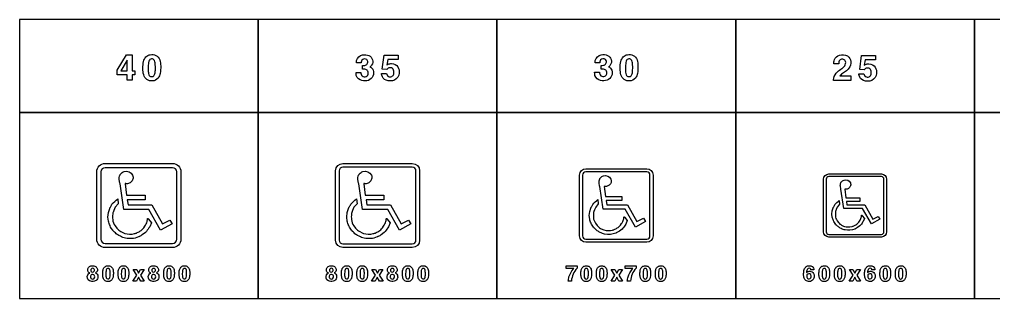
# Model space of a CAD drawing. Extents: x 0 to 18160, y 620 to 3275.
# Drawn here: x 0 to 9262, y 620 to 3275 of the extents above; entities that cross this region are included whole.
import ezdxf

# ---------------------------------------------------------------- set-up
doc = ezdxf.new("R2010")
doc.units = 0
doc.header["$MEASUREMENT"] = 0

msp = doc.modelspace()

# ---------------------------------------------------------------- linework, layer by layer
for points in [[(0, 2389.71), (2270, 2389.71), (2270, 3274.71), (0, 3274.71)], [(2270, 2389.71), (4540, 2389.71), (4540, 3274.71), (2270, 3274.71)], [(4540, 2389.71), (6810, 2389.71), (6810, 3274.71), (4540, 3274.71)], [(6810, 2389.71), (9080, 2389.71), (9080, 3274.71), (6810, 3274.71)], [(9080, 2389.71), (11350, 2389.71), (11350, 3274.71), (9080, 3274.71)], [(927.496, 2791.06), (1017.9, 2937.5), (1070.98, 2937.5), (1070.98, 2786.28), (1097.95, 2786.28), (1097.95, 2748.25), (1070.98, 2748.25), (1070.98, 2695.99), (1023.46, 2695.99), (1023.46, 2748.25), (927.496, 2748.25)], [(1023.46, 2888.85), (963.474, 2786.28), (1023.46, 2786.28)], [(0, 619.712), (2270, 619.712), (2270, 2389.71), (0, 2389.71)], [(2270, 619.712), (4540, 619.712), (4540, 2389.71), (2270, 2389.71)], [(4540, 619.712), (6810, 619.712), (6810, 2389.71), (4540, 2389.71)], [(6810, 619.712), (9080, 619.712), (9080, 2389.71), (6810, 2389.71)], [(9080, 619.712), (11350, 619.712), (11350, 2389.71), (9080, 2389.71)], [(1115.2, 841.481), (1080.08, 896.03), (1114.84, 896.03), (1133.11, 861.978), (1151.83, 896.03), (1185.98, 896.03), (1150.44, 842.002), (1186.95, 785.983), (1152.4, 785.983), (1132.54, 822.073), (1112.14, 785.983), (1077.99, 785.983)], [(3385.19, 841.481), (3350.07, 896.03), (3384.84, 896.03), (3403.11, 861.978), (3421.83, 896.03), (3455.97, 896.03), (3420.43, 842.002), (3456.95, 785.983), (3422.4, 785.983), (3402.54, 822.073), (3382.14, 785.983), (3347.99, 785.983)], [(5662.41, 841.098), (5627.29, 895.648), (5662.06, 895.648), (5680.33, 861.596), (5699.05, 895.648), (5733.19, 895.648), (5697.65, 841.619), (5734.17, 785.601), (5699.62, 785.601), (5679.76, 821.691), (5659.35, 785.601), (5625.21, 785.601)], [(7925.79, 841.234), (7890.67, 895.784), (7925.43, 895.784), (7943.7, 861.732), (7962.42, 895.784), (7996.57, 895.784), (7961.03, 841.755), (7997.54, 785.737), (7962.99, 785.737), (7943.13, 821.827), (7922.73, 785.737), (7888.58, 785.737)]]:
    msp.add_lwpolyline(points, close=True)
for points in [[(1173.29, 2811.36, -0.0563084), (1179.33, 2874.19, -0.130301), (1201.53, 2917.99, -0.174843), (1243.35, 2939.4, -0.147552), (1296.47, 2932.76, -0.192146), (1333.28, 2889.6, -0.0833996), (1342.52, 2832.57, -0.0545507), (1337.51, 2761.79, -0.116773), (1318.43, 2717.72, -0.221099), (1263.57, 2690.03, -0.162564), (1212.11, 2702.55, -0.174743), (1180.84, 2747.97, -0.0640867), (1173.37, 2806.66)], [(1224.67, 2780.83, 0.0124589), (1225.19, 2774.51, 0.0668192), (1230.8, 2749.11, 0.615362), (1281.7, 2743.51, 0.0726881), (1287.15, 2756.54, 0.0588562), (1291.85, 2793.82, 0.0389037), (1290.23, 2860.8, 0.084671), (1283.64, 2884.15, 0.156013), (1272.18, 2896.31, 0.143208), (1256.47, 2899.27, 0.172584), (1240.71, 2893.07, 0.132565), (1230.76, 2877.51, 0.0498315), (1226.21, 2855.79, 0.0368731)], [(3199.84, 2770.58), (3246.2, 2770.58, 0.0411845), (3248.26, 2755.37, 0.335066), (3278.75, 2730.1, 0.276505), (3310.74, 2744.63, 0.158203), (3316.31, 2765.37, 0.0878221), (3313.34, 2781.28, 0.217575), (3294.82, 2798.15, 0.0882727), (3273.57, 2801.27), (3262.75, 2801.27), (3262.75, 2836.54, 0.0282129), (3282.34, 2837.13, 0.50028), (3309.32, 2882.63, 0.235001), (3290.79, 2897.67, 0.165496), (3265.12, 2895.38, 0.220849), (3250.9, 2878.83, 0.055705), (3248.02, 2860.63), (3203.2, 2860.63, -0.0488003), (3204.97, 2883.22, -0.30773), (3262.59, 2937.72, -0.146685), (3322.07, 2931.8, -0.469869), (3348.61, 2839.02, -0.0891152), (3336.57, 2827.25), (3332.3, 2824.25, -0.0245333), (3343.48, 2817.85, -0.202429), (3365.75, 2781.16, -0.422325), (3303.08, 2691.71, -0.154301), (3238.98, 2698.9, -0.287878), (3199.96, 2759.6, -0.0143877)], [(3442.43, 2759.28), (3489.39, 2761.06, 0.0452719), (3495.79, 2744.83, 0.0567733), (3500.53, 2737.96, 0.070207), (3504.95, 2734.48, 0.264984), (3540.97, 2732.59, 0.20748), (3558.38, 2755.69, 0.147389), (3557.24, 2793.72, 0.308532), (3527.86, 2815.13, 0.215743), (3498.08, 2804.9, 0.028781), (3492.71, 2798.66), (3450.09, 2800.67), (3467.91, 2935.35), (3601.95, 2935.35), (3601.95, 2893.49), (3501.51, 2893.49), (3492.55, 2841.47, -0.0211252), (3505.46, 2849.02, -0.121371), (3538.8, 2854.86, -0.244671), (3598.59, 2822.91, -0.173069), (3610.16, 2763.79, -0.256779), (3564.98, 2697.79, -0.199585), (3485.44, 2696.72, -0.245625), (3445.16, 2745.62, -0.0170062)], [(5469.08, 2772), (5515.45, 2772, 0.0411845), (5517.5, 2756.79, 0.335066), (5547.99, 2731.51, 0.276505), (5579.98, 2746.05, 0.158203), (5585.55, 2766.78, 0.0878221), (5582.59, 2782.7, 0.217575), (5564.07, 2799.56, 0.0882727), (5542.82, 2802.68), (5532, 2802.68), (5532, 2837.95, 0.0282129), (5551.59, 2838.54, 0.50028), (5578.56, 2884.04, 0.235001), (5560.04, 2899.09, 0.165496), (5534.37, 2896.8, 0.220849), (5520.15, 2880.25, 0.055705), (5517.27, 2862.04), (5472.44, 2862.04, -0.0488003), (5474.22, 2884.64, -0.30773), (5531.84, 2939.14, -0.146685), (5591.32, 2933.21, -0.469869), (5617.86, 2840.44, -0.0891152), (5605.81, 2828.67), (5601.55, 2825.67, -0.0245333), (5612.72, 2819.27, -0.202429), (5635, 2782.58, -0.422325), (5572.32, 2693.13, -0.154301), (5508.22, 2700.31, -0.287878), (5469.2, 2761.02, -0.0143877)], [(5711.68, 2811.36, -0.0563084), (5717.72, 2874.19, -0.130301), (5739.91, 2917.99, -0.174843), (5781.74, 2939.4, -0.147552), (5834.86, 2932.76, -0.192146), (5871.67, 2889.6, -0.0833996), (5880.91, 2832.57, -0.0545507), (5875.89, 2761.79, -0.116773), (5856.82, 2717.72, -0.221099), (5801.96, 2690.03, -0.162564), (5750.5, 2702.55, -0.174743), (5719.22, 2747.97, -0.0640867), (5711.76, 2806.66)], [(5763.06, 2780.83, 0.0124589), (5763.57, 2774.51, 0.0668192), (5769.18, 2749.11, 0.615362), (5820.09, 2743.51, 0.0726881), (5825.54, 2756.54, 0.0588562), (5830.24, 2793.82, 0.0389037), (5828.62, 2860.8, 0.084671), (5822.02, 2884.15, 0.156013), (5810.57, 2896.31, 0.143208), (5794.85, 2899.27, 0.172584), (5779.09, 2893.07, 0.132565), (5769.14, 2877.51, 0.0498315), (5764.6, 2855.79, 0.0368731)], [(7741.06, 2694.5, -0.0640343), (7742.32, 2715.43, -0.161687), (7778.14, 2775.98, -0.0283718), (7819.97, 2808.36, 0.0545111), (7840.86, 2826.3, 0.192461), (7855.83, 2865.83, 0.234238), (7842.24, 2892.21, 0.196223), (7816.93, 2896.99, 0.252425), (7795.01, 2879.81, 0.0856617), (7790.86, 2862.79, 0.0202329), (7790.15, 2851.1), (7743.51, 2851.1, -0.0983795), (7749.55, 2892.41, -0.245047), (7795.72, 2935.54, -0.207102), (7872.69, 2927.2, -0.233443), (7905.15, 2874.87, -0.20961), (7886.99, 2810.7, -0.0785124), (7853.06, 2779.22, 0.0107372), (7817.24, 2753.43, 0.0665092), (7801.37, 2737.39), (7905.86, 2737.39), (7905.86, 2694.5)], [(7981.21, 2756.44), (8028.17, 2758.22, 0.0452719), (8034.56, 2741.98, 0.0567733), (8039.3, 2735.11, 0.070207), (8043.73, 2731.64, 0.264984), (8079.74, 2729.74, 0.20748), (8097.16, 2752.84, 0.147389), (8096.02, 2790.88, 0.308532), (8066.63, 2812.28, 0.215743), (8036.85, 2802.05, 0.028781), (8031.48, 2795.81), (7988.87, 2797.83), (8006.68, 2932.51), (8140.72, 2932.51), (8140.72, 2890.64), (8040.29, 2890.64), (8031.33, 2838.63, -0.0211252), (8044.24, 2846.17, -0.121371), (8077.57, 2852.02, -0.244671), (8137.37, 2820.06, -0.173069), (8148.94, 2760.94, -0.256779), (8103.76, 2694.95, -0.199585), (8024.22, 2693.88, -0.245625), (7983.93, 2742.77, -0.0170062)], [(815, 1104.71, -0.414213), (735, 1184.71), (735, 1824.71, -0.414213), (815, 1904.71), (1455, 1904.71, -0.414213), (1535, 1824.71), (1535, 1184.71, -0.414213), (1455, 1104.71)], [(815.005, 1144.71), (1455, 1144.71, 0.414213), (1495, 1184.71), (1495, 1824.71, 0.414213), (1455, 1864.71), (815.005, 1864.71, 0.414213), (775.005, 1824.71), (775.005, 1184.71, 0.414213)], [(3075, 1104.71, -0.414213), (3005, 1174.71), (3005, 1834.71, -0.414213), (3075, 1904.71), (3735, 1904.71, -0.414213), (3805, 1834.71), (3805, 1174.71, -0.414213), (3735, 1104.71)], [(3075, 1139.71), (3735, 1139.71, 0.414213), (3770, 1174.71), (3770, 1834.71, 0.414213), (3735, 1869.71), (3075, 1869.71, 0.414213), (3040, 1834.71), (3040, 1174.71, 0.414213)], [(5385, 1154.71, -0.414213), (5325, 1214.71), (5325, 1794.71, -0.414213), (5385, 1854.71), (5965, 1854.71, -0.414213), (6025, 1794.71), (6025, 1214.71, -0.414213), (5965, 1154.71)], [(1003.77, 1712.28), (1016.06, 1601.96), (1194.58, 1601.96), (1194.58, 1557.64), (1025.39, 1557.64), (1032.18, 1512.05), (1258.25, 1512.05), (1359.21, 1330.28), (1429.96, 1366.76), (1450.61, 1330.28), (1341.99, 1270.65), (1230.92, 1466.56), (991.36, 1466.56), (956.119, 1711.86), (953.864, 1716.36), (948.713, 1750.62, -0.147904), (954.65, 1794.05, -0.0345283), (958.311, 1800.45, -0.034539), (962.65, 1806.17, -0.14107), (995.114, 1827.19, -0.362808), (1076.03, 1792.68, -0.09979), (1080.14, 1773.25, -0.0367613), (1079.69, 1765.02, -0.152808), (1064.36, 1732.33, -0.152938), (1036.48, 1714.05, -0.0189938), (1019.34, 1711.08, -0.098342), (1012.94, 1712.22, 0.0462047), (1007.69, 1713.59, 0.0548415)], [(3273.77, 1712.28), (3286.06, 1601.96), (3464.58, 1601.96), (3464.58, 1557.64), (3295.39, 1557.64), (3302.18, 1512.05), (3528.25, 1512.05), (3629.21, 1330.28), (3699.96, 1366.76), (3720.61, 1330.28), (3611.99, 1270.65), (3500.92, 1466.56), (3261.36, 1466.56), (3226.12, 1711.86), (3223.86, 1716.36), (3218.71, 1750.62, -0.147904), (3224.65, 1794.05, -0.0345283), (3228.31, 1800.45, -0.034539), (3232.65, 1806.17, -0.14107), (3265.11, 1827.19, -0.362808), (3346.02, 1792.68, -0.09979), (3350.14, 1773.25, -0.0367613), (3349.69, 1765.02, -0.152808), (3334.36, 1732.33, -0.152938), (3306.48, 1714.05, -0.0189938), (3289.34, 1711.08, -0.098342), (3282.94, 1712.22, 0.0462047), (3277.69, 1713.59, 0.0548415)], [(5385, 1184.71), (5965, 1184.71, 0.414213), (5995, 1214.71), (5995, 1794.71, 0.414213), (5965, 1824.71), (5385, 1824.71, 0.414213), (5355, 1794.71), (5355, 1214.71, 0.414213)], [(5560.17, 1686.33), (5570.93, 1589.8), (5727.13, 1589.8), (5727.13, 1551.03), (5579.09, 1551.03), (5585.03, 1511.13), (5782.84, 1511.13), (5871.18, 1352.08), (5933.09, 1384), (5951.15, 1352.08), (5856.12, 1299.9), (5758.93, 1471.33), (5549.31, 1471.33), (5518.48, 1685.96), (5516.51, 1689.9), (5512, 1719.88, -0.147904), (5517.19, 1757.88, -0.0345283), (5520.4, 1763.48, -0.034539), (5524.19, 1768.48, -0.14107), (5552.6, 1786.88, -0.362808), (5623.4, 1756.68, -0.09979), (5627, 1739.68, -0.0367613), (5626.6, 1732.48, -0.152808), (5613.19, 1703.88, -0.152938), (5588.8, 1687.88, -0.0189938), (5573.8, 1685.28, -0.098342), (5568.19, 1686.28, 0.0462047), (5563.6, 1687.48, 0.0548415)], [(7695, 1204.71, -0.414213), (7645, 1254.71), (7645, 1754.71, -0.414213), (7695, 1804.71), (8195, 1804.71, -0.414213), (8245, 1754.71), (8245, 1254.71, -0.414213), (8195, 1204.71)], [(7695, 1229.71), (8195, 1229.71, 0.414213), (8220, 1254.71), (8220, 1754.71, 0.414213), (8195, 1779.71), (7695, 1779.71, 0.414213), (7670, 1754.71), (7670, 1254.71, 0.414213)], [(7846.58, 1660.39), (7855.8, 1577.65), (7989.69, 1577.65), (7989.69, 1544.41), (7862.79, 1544.41), (7867.88, 1510.22), (8037.44, 1510.22), (8113.16, 1373.89), (8166.22, 1401.25), (8181.7, 1373.89), (8100.24, 1329.16), (8016.94, 1476.1), (7837.27, 1476.1), (7810.84, 1660.07), (7809.15, 1663.45), (7805.28, 1689.14, -0.147904), (7809.74, 1721.72, -0.0345283), (7812.48, 1726.52, -0.034539), (7815.74, 1730.8, -0.14107), (7840.09, 1746.57, -0.362808), (7900.77, 1720.69, -0.09979), (7903.86, 1706.12, -0.0367613), (7903.51, 1699.94, -0.152808), (7892.02, 1675.43, -0.152938), (7871.11, 1661.71, -0.0189938), (7858.25, 1659.49, -0.098342), (7853.45, 1660.34, 0.0462047), (7849.51, 1661.37, 0.0548415)], [(939.534, 1521.23), (910.739, 1487.62), (896.338, 1458.53), (889.918, 1438.97, 0.0319612), (888.239, 1432.48, 0.020746), (886.713, 1422.28, 0.0457195), (886.293, 1372.21, 0.141988), (908.552, 1311.76), (925.445, 1288.75, 0.116991), (964.802, 1256.03), (989.668, 1243.28), (1000.46, 1239.53, 0.127273), (1093.55, 1236.99, 0.0185011), (1105.82, 1240.56, 0.0281187), (1111.86, 1242.83, 0.0318181), (1145.59, 1260.54, 0.095808), (1180.96, 1292.57), (1191.9, 1307.46, 0.0997681), (1213.38, 1352.94, 0.0187933), (1217.06, 1369.07, -0.0195983), (1218.05, 1378.55, -0.120781), (1220.08, 1382.31, -0.0996416), (1221.4, 1382.18, -0.0828518), (1223.63, 1379.99, -0.0130549), (1225.7, 1377.1, 0.00777207), (1227.08, 1375.06), (1253.82, 1339.99), (1238.58, 1303.08), (1231.36, 1291.38, -0.0501296), (1197.52, 1248.04), (1167.91, 1225.06, -0.0221838), (1141.75, 1210.66, -0.00967342), (1133.61, 1206.82, -0.0245397), (1130.3, 1205.53, -0.157652), (1007.9, 1194.44, -0.0711108), (959.445, 1211.84), (944.954, 1218.97, -0.0702943), (911.659, 1243.58, -0.0202011), (897.668, 1256.71, -0.0367902), (894.275, 1261.21, 0.0453431), (889.463, 1266.28, -0.0499813), (886.481, 1269.87), (872.882, 1290.17, -0.0711342), (861.999, 1310.72, 0.0186034), (860.731, 1313.42, -0.0890369), (846.704, 1356.46), (841.32, 1394.8), (845.731, 1439.23), (858.356, 1476.54, -0.0336472), (860.409, 1481.48, -0.0195471), (864.811, 1489.54, 0.0155861), (879.668, 1516.23, -0.0663157), (934.507, 1568.36)], [(3209.53, 1521.23), (3180.74, 1487.62), (3166.34, 1458.53), (3159.92, 1438.97, 0.0319612), (3158.24, 1432.48, 0.020746), (3156.71, 1422.28, 0.0457195), (3156.29, 1372.21, 0.141988), (3178.55, 1311.76), (3195.44, 1288.75, 0.116991), (3234.8, 1256.03), (3259.67, 1243.28), (3270.46, 1239.53, 0.127273), (3363.55, 1236.99, 0.0185011), (3375.82, 1240.56, 0.0281187), (3381.86, 1242.83, 0.0318181), (3415.59, 1260.54, 0.095808), (3450.96, 1292.57), (3461.9, 1307.46, 0.0997681), (3483.38, 1352.94, 0.0187933), (3487.06, 1369.07, -0.0195983), (3488.05, 1378.55, -0.120781), (3490.08, 1382.31, -0.0996416), (3491.4, 1382.18, -0.0828518), (3493.63, 1379.99, -0.0130549), (3495.7, 1377.1, 0.00777207), (3497.08, 1375.06), (3523.82, 1339.99), (3508.58, 1303.08), (3501.36, 1291.38, -0.0501296), (3467.52, 1248.04), (3437.91, 1225.06, -0.0221838), (3411.75, 1210.66, -0.00967342), (3403.61, 1206.82, -0.0245397), (3400.3, 1205.53, -0.157652), (3277.9, 1194.44, -0.0711108), (3229.44, 1211.84), (3214.95, 1218.97, -0.0702943), (3181.66, 1243.58, -0.0202011), (3167.67, 1256.71, -0.0367902), (3164.27, 1261.21, 0.0453431), (3159.46, 1266.28, -0.0499813), (3156.48, 1269.87), (3142.88, 1290.17, -0.0711342), (3132, 1310.72, 0.0186034), (3130.73, 1313.42, -0.0890369), (3116.7, 1356.46), (3111.32, 1394.8), (3115.73, 1439.23), (3128.36, 1476.54, -0.0336472), (3130.41, 1481.48, -0.0195471), (3134.81, 1489.54, 0.0155861), (3149.67, 1516.23, -0.0663157), (3204.51, 1568.36)], [(5503.97, 1519.17), (5478.77, 1489.75), (5466.17, 1464.3), (5460.55, 1447.19, 0.0319612), (5459.08, 1441.51, 0.020746), (5457.75, 1432.58, 0.0457195), (5457.38, 1388.77, 0.141988), (5476.86, 1335.88), (5491.64, 1315.74, 0.116991), (5526.08, 1287.11), (5547.83, 1275.96), (5557.28, 1272.68, 0.127273), (5638.73, 1270.46, 0.0185011), (5649.47, 1273.58, 0.0281187), (5654.75, 1275.56, 0.0318181), (5684.27, 1291.06, 0.095808), (5715.21, 1319.09), (5724.79, 1332.11, 0.0997681), (5743.58, 1371.91, 0.0187933), (5746.8, 1386.03, -0.0195983), (5747.67, 1394.32, -0.120781), (5749.44, 1397.61, -0.0996416), (5750.6, 1397.49, -0.0828518), (5752.55, 1395.58, -0.0130549), (5754.36, 1393.06, 0.00777207), (5755.57, 1391.27), (5778.96, 1360.58), (5765.63, 1328.28), (5759.31, 1318.04, -0.0501296), (5729.71, 1280.13), (5703.8, 1260.02, -0.0221838), (5680.91, 1247.41, -0.00967342), (5673.78, 1244.06, -0.0245397), (5670.89, 1242.93, -0.157652), (5563.79, 1233.22, -0.0711108), (5521.39, 1248.45), (5508.71, 1254.69, -0.0702943), (5479.58, 1276.22, -0.0202011), (5467.33, 1287.71, -0.0367902), (5464.37, 1291.65, 0.0453431), (5460.15, 1296.08, -0.0499813), (5457.55, 1299.22), (5445.65, 1316.99, -0.0711342), (5436.12, 1334.97, 0.0186034), (5435.01, 1337.33, -0.0890369), (5422.74, 1374.99), (5418.03, 1408.54), (5421.89, 1447.42), (5432.94, 1480.06, -0.0336472), (5434.73, 1484.38, -0.0195471), (5438.58, 1491.43, 0.0155861), (5451.58, 1514.79, -0.0663157), (5499.57, 1560.41)], [(7798.4, 1517.1), (7776.8, 1491.89), (7766, 1470.08), (7761.19, 1455.4, 0.0319612), (7759.93, 1450.54, 0.020746), (7758.78, 1442.88, 0.0457195), (7758.47, 1405.33, 0.141988), (7775.16, 1359.99), (7787.83, 1342.74, 0.116991), (7817.35, 1318.2), (7836, 1308.63), (7844.1, 1305.83, 0.127273), (7913.91, 1303.92, 0.0185011), (7923.11, 1306.6, 0.0281187), (7927.64, 1308.3, 0.0318181), (7952.94, 1321.58, 0.095808), (7979.47, 1345.6), (7987.68, 1356.77, 0.0997681), (8003.78, 1390.89, 0.0187933), (8006.54, 1402.98, -0.0195983), (8007.29, 1410.09, -0.120781), (8008.81, 1412.91, -0.0996416), (8009.8, 1412.81, -0.0828518), (8011.47, 1411.17, -0.0130549), (8013.02, 1409.01, 0.00777207), (8014.06, 1407.47), (8034.11, 1381.17), (8022.69, 1353.49), (8017.27, 1344.71, -0.0501296), (7991.89, 1312.21), (7969.68, 1294.98, -0.0221838), (7950.06, 1284.17, -0.00967342), (7943.96, 1281.29, -0.0245397), (7941.48, 1280.33, -0.157652), (7849.67, 1272.01, -0.0711108), (7813.33, 1285.05), (7802.46, 1290.4, -0.0702943), (7777.49, 1308.86, -0.0202011), (7767, 1318.71, -0.0367902), (7764.46, 1322.08, 0.0453431), (7760.85, 1325.89, -0.0499813), (7758.61, 1328.58), (7748.41, 1343.81, -0.0711342), (7740.25, 1359.21, 0.0186034), (7739.3, 1361.24, -0.0890369), (7728.78, 1393.52), (7724.74, 1422.28), (7728.05, 1455.6), (7737.52, 1483.59, -0.0336472), (7739.06, 1487.29, -0.0195471), (7742.36, 1493.33, 0.0155861), (7753.5, 1513.35, -0.0663157), (7794.63, 1552.45)], [(667.968, 862.035, -0.0382282), (664.485, 863.338, -0.270406), (649.106, 887.414, -0.377372), (679.437, 929.334, -0.15371), (717.921, 927.225, -0.416366), (738.324, 877.77, -0.173733), (723.774, 863.386), (722.328, 862.699, -0.0479914), (731.997, 857.746, -0.173856), (743.608, 841.585, -0.440125), (712.542, 783.955, -0.184), (667.115, 787.817, -0.410286), (649.627, 846.609, -0.151435), (664.035, 860.068)], [(791.138, 853.969, -0.0563084), (794.763, 891.67, -0.130301), (808.081, 917.95, -0.174843), (833.176, 930.794, -0.147552), (865.048, 926.813, -0.192146), (887.133, 900.912, -0.0833996), (892.678, 866.694, -0.0545507), (889.668, 824.23, -0.116773), (878.223, 797.784, -0.221099), (845.308, 781.173, -0.162564), (814.432, 788.685, -0.174743), (795.664, 815.936, -0.0640867), (791.185, 851.149)], [(937.884, 853.96, -0.0563084), (941.509, 891.661, -0.130301), (954.827, 917.941, -0.174843), (979.922, 930.785, -0.147552), (1011.79, 926.804, -0.192146), (1033.88, 900.903, -0.0833996), (1039.42, 866.685, -0.0545507), (1036.41, 824.221, -0.116773), (1024.97, 797.775, -0.221099), (992.054, 781.164, -0.162564), (961.178, 788.676, -0.174743), (942.41, 815.927, -0.0640867), (937.931, 851.14)], [(1248.01, 862.007, -0.0382282), (1244.53, 863.311, -0.270406), (1229.15, 887.386, -0.377372), (1259.48, 929.306, -0.15371), (1297.96, 927.197, -0.416366), (1318.36, 877.742, -0.173733), (1303.82, 863.358), (1302.37, 862.671, -0.0479914), (1312.04, 857.718, -0.173856), (1323.65, 841.557, -0.440125), (1292.58, 783.927, -0.184), (1247.16, 787.789, -0.410286), (1229.67, 846.581, -0.151435), (1244.08, 860.041)], [(1371.18, 853.996, -0.0563084), (1374.8, 891.697, -0.130301), (1388.12, 917.977, -0.174843), (1413.22, 930.821, -0.147552), (1445.09, 926.84, -0.192146), (1467.17, 900.939, -0.0833996), (1472.72, 866.721, -0.0545507), (1469.71, 824.257, -0.116773), (1458.26, 797.811, -0.221099), (1425.35, 781.2, -0.162564), (1394.47, 788.712, -0.174743), (1375.71, 815.963, -0.0640867), (1371.23, 851.176)], [(1517.93, 854.023, -0.0563084), (1521.55, 891.725, -0.130301), (1534.87, 918.004, -0.174843), (1559.96, 930.848, -0.147552), (1591.83, 926.867, -0.192146), (1613.92, 900.966, -0.0833996), (1619.47, 866.748, -0.0545507), (1616.46, 824.284, -0.116773), (1605.01, 797.839, -0.221099), (1572.1, 781.227, -0.162564), (1541.22, 788.739, -0.174743), (1522.45, 815.99, -0.0640867), (1517.97, 851.203)], [(2937.96, 862.035, -0.0382282), (2934.48, 863.338, -0.270406), (2919.1, 887.414, -0.377372), (2949.43, 929.333, -0.15371), (2987.91, 927.224, -0.416366), (3008.32, 877.77, -0.173733), (2993.77, 863.386), (2992.32, 862.698, -0.0479914), (3001.99, 857.746, -0.173856), (3013.6, 841.585, -0.440125), (2982.54, 783.954, -0.184), (2937.11, 787.817, -0.410286), (2919.62, 846.608, -0.151435), (2934.03, 860.068)], [(3061.13, 853.969, -0.0563084), (3064.76, 891.67, -0.130301), (3078.07, 917.95, -0.174843), (3103.17, 930.793, -0.147552), (3135.04, 926.812, -0.192146), (3157.13, 900.912, -0.0833996), (3162.67, 866.694, -0.0545507), (3159.66, 824.23, -0.116773), (3148.22, 797.784, -0.221099), (3115.3, 781.173, -0.162564), (3084.43, 788.685, -0.174743), (3065.66, 815.936, -0.0640867), (3061.18, 851.149)], [(3207.88, 853.96, -0.0563084), (3211.5, 891.661, -0.130301), (3224.82, 917.941, -0.174843), (3249.92, 930.785, -0.147552), (3281.79, 926.803, -0.192146), (3303.87, 900.903, -0.0833996), (3309.42, 866.685, -0.0545507), (3306.41, 824.221, -0.116773), (3294.96, 797.775, -0.221099), (3262.05, 781.164, -0.162564), (3231.17, 788.676, -0.174743), (3212.4, 815.927, -0.0640867), (3207.93, 851.14)], [(3518, 862.007, -0.0382282), (3514.52, 863.311, -0.270406), (3499.14, 887.386, -0.377372), (3529.47, 929.306, -0.15371), (3567.96, 927.197, -0.416366), (3588.36, 877.742, -0.173733), (3573.81, 863.358), (3572.36, 862.671, -0.0479914), (3582.03, 857.718, -0.173856), (3593.64, 841.557, -0.440125), (3562.58, 783.927, -0.184), (3517.15, 787.789, -0.410286), (3499.66, 846.581, -0.151435), (3514.07, 860.04)], [(3641.17, 853.996, -0.0563084), (3644.8, 891.697, -0.130301), (3658.12, 917.977, -0.174843), (3683.21, 930.82, -0.147552), (3715.08, 926.839, -0.192146), (3737.17, 900.939, -0.0833996), (3742.71, 866.721, -0.0545507), (3739.7, 824.257, -0.116773), (3728.26, 797.811, -0.221099), (3695.34, 781.2, -0.162564), (3664.47, 788.712, -0.174743), (3645.7, 815.963, -0.0640867), (3641.22, 851.176)], [(3787.92, 854.023, -0.0563084), (3791.54, 891.725, -0.130301), (3804.86, 918.004, -0.174843), (3829.96, 930.848, -0.147552), (3861.83, 926.867, -0.192146), (3883.91, 900.966, -0.0833996), (3889.46, 866.748, -0.0545507), (3886.45, 824.284, -0.116773), (3875, 797.838, -0.221099), (3842.09, 781.227, -0.162564), (3811.21, 788.739, -0.174743), (3792.45, 815.99, -0.0640867), (3787.97, 851.203)], [(5197.97, 931.25), (5301.72, 931.25), (5301.72, 907.458, 0.17337), (5248.52, 785.42), (5218.19, 785.42, -0.0554097), (5224.99, 825.041, -0.10295), (5266.79, 900.823), (5270.2, 905.065), (5197.97, 905.065)], [(5338.35, 853.586, -0.0563084), (5341.98, 891.288, -0.130301), (5355.29, 917.567, -0.174843), (5380.39, 930.411, -0.147552), (5412.26, 926.43, -0.192146), (5434.35, 900.529, -0.0833996), (5439.89, 866.311, -0.0545507), (5436.88, 823.847, -0.116773), (5425.44, 797.402, -0.221099), (5392.52, 780.79, -0.162564), (5361.65, 788.302, -0.174743), (5342.88, 815.553, -0.0640867), (5338.4, 850.767)], [(5485.1, 853.577, -0.0563084), (5488.72, 891.279, -0.130301), (5502.04, 917.558, -0.174843), (5527.14, 930.402, -0.147552), (5559.01, 926.421, -0.192146), (5581.09, 900.521, -0.0833996), (5586.64, 866.303, -0.0545507), (5583.63, 823.838, -0.116773), (5572.18, 797.393, -0.221099), (5539.27, 780.781, -0.162564), (5508.39, 788.293, -0.174743), (5489.62, 815.544, -0.0640867), (5485.14, 850.757)], [(5759.16, 931.222), (5862.9, 931.222), (5862.9, 907.43, 0.17337), (5809.7, 785.393), (5779.37, 785.393, -0.0554097), (5786.17, 825.013, -0.10295), (5827.97, 900.795), (5831.39, 905.037), (5759.16, 905.037)], [(5899.54, 853.613, -0.0563084), (5903.16, 891.315, -0.130301), (5916.48, 917.594, -0.174843), (5941.57, 930.438, -0.147552), (5973.45, 926.457, -0.192146), (5995.53, 900.557, -0.0833996), (6001.08, 866.339, -0.0545507), (5998.07, 823.874, -0.116773), (5986.62, 797.429, -0.221099), (5953.71, 780.817, -0.162564), (5922.83, 788.329, -0.174743), (5904.06, 815.58, -0.0640867), (5899.58, 850.793)], [(6046.28, 853.641, -0.0563084), (6049.91, 891.342, -0.130301), (6063.22, 917.622, -0.174843), (6088.32, 930.465, -0.147552), (6120.19, 926.484, -0.192146), (6142.28, 900.584, -0.0833996), (6147.82, 866.366, -0.0545507), (6144.81, 823.901, -0.116773), (6133.37, 797.456, -0.221099), (6100.45, 780.845, -0.162564), (6069.58, 788.356, -0.174743), (6050.81, 815.608, -0.0640867), (6046.33, 850.821)], [(7553.86, 893.613), (7525.61, 893.613, 0.0333099), (7523.62, 898.945, 0.308433), (7507.89, 907.641, 0.256298), (7491.16, 897.428, 0.0718547), (7486.8, 886.385, 0.0422837), (7483.79, 867.57, -0.0343264), (7495.07, 875.532, -0.198215), (7524.83, 878.257, -0.294049), (7555.09, 846.314, -0.195966), (7547.53, 801.48, -0.251599), (7509.24, 781.623, -0.162734), (7477.67, 790.935, -0.142524), (7461.25, 814.348, -0.0867955), (7455.85, 848.874, -0.0561633), (7459.19, 887.547, -0.143087), (7476.02, 919.49, -0.165016), (7500.4, 931.077, -0.137094), (7531.63, 927.31, -0.238813), (7552.18, 901.812, -0.0169871)], [(7601.73, 853.732, -0.0563084), (7605.35, 891.433, -0.130301), (7618.67, 917.713, -0.174843), (7643.77, 930.556, -0.147552), (7675.64, 926.575, -0.192146), (7697.72, 900.675, -0.0833996), (7703.27, 866.457, -0.0545507), (7700.26, 823.992, -0.116773), (7688.81, 797.547, -0.221099), (7655.9, 780.935, -0.162564), (7625.02, 788.447, -0.174743), (7606.25, 815.698, -0.0640867), (7601.78, 850.912)], [(7748.47, 853.732, -0.0563084), (7752.1, 891.433, -0.130301), (7765.42, 917.713, -0.174843), (7790.51, 930.556, -0.147552), (7822.38, 926.575, -0.192146), (7844.47, 900.675, -0.0833996), (7850.01, 866.457, -0.0545507), (7847, 823.992, -0.116773), (7835.56, 797.547, -0.221099), (7802.64, 780.935, -0.162564), (7771.77, 788.447, -0.174743), (7753, 815.698, -0.0640867), (7748.52, 850.912)], [(8133.77, 893.604), (8105.52, 893.604, 0.0333099), (8103.53, 898.935, 0.308433), (8087.8, 907.632, 0.256298), (8071.07, 897.419, 0.0718547), (8066.71, 886.376, 0.0422837), (8063.7, 867.561, -0.0343264), (8074.98, 875.523, -0.198215), (8104.74, 878.248, -0.294049), (8135, 846.305, -0.195966), (8127.44, 801.471, -0.251599), (8089.15, 781.613, -0.162734), (8057.58, 790.926, -0.142524), (8041.16, 814.338, -0.0867955), (8035.76, 848.864, -0.0561633), (8039.1, 887.537, -0.143087), (8055.93, 919.48, -0.165016), (8080.31, 931.068, -0.137094), (8111.54, 927.3, -0.238813), (8132.09, 901.803, -0.0169871)], [(8181.64, 853.749, -0.0563084), (8185.26, 891.451, -0.130301), (8198.58, 917.73, -0.174843), (8223.68, 930.574, -0.147552), (8255.55, 926.593, -0.192146), (8277.63, 900.693, -0.0833996), (8283.18, 866.475, -0.0545507), (8280.17, 824.01, -0.116773), (8268.72, 797.565, -0.221099), (8235.81, 780.953, -0.162564), (8204.93, 788.465, -0.174743), (8186.16, 815.716, -0.0640867), (8181.69, 850.929)], [(8328.38, 853.777, -0.0563084), (8332.01, 891.478, -0.130301), (8345.33, 917.758, -0.174843), (8370.42, 930.601, -0.147552), (8402.29, 926.62, -0.192146), (8424.38, 900.72, -0.0833996), (8429.92, 866.502, -0.0545507), (8426.92, 824.037, -0.116773), (8415.47, 797.592, -0.221099), (8382.55, 780.981, -0.162564), (8351.68, 788.492, -0.174743), (8332.91, 815.744, -0.0640867), (8328.43, 850.957)], [(674.84, 826.798, 0.0490068), (675.765, 820.092, 0.121824), (679.864, 811.703, 0.229649), (696.878, 805.353, 0.256774), (712.873, 815.282, 0.178638), (714.674, 834.831, 0.196143), (706.475, 845.898, 0.197496), (689.082, 847.983, 0.222887), (677.163, 838.718, 0.124888)], [(677.305, 887.533, 0.0587981), (678.182, 883.599, 0.18403), (685.267, 874.428, 0.217144), (702.684, 873.196, 0.192437), (710.883, 880.282, 0.157808), (712.542, 893.694, 0.166677), (707.968, 902.533, 0.173614), (695.954, 907.035, 0.2359), (681.002, 900.613, 0.184791)], [(821.967, 835.652, 0.0124589), (822.275, 831.86, 0.0668192), (825.64, 816.623, 0.615362), (856.185, 813.258, 0.0726881), (859.455, 821.078, 0.0588562), (862.275, 843.448, 0.0389037), (861.304, 883.637, 0.084671), (857.346, 897.642, 0.156013), (850.474, 904.941, 0.143208), (841.043, 906.718, 0.172584), (831.588, 902.997, 0.132565), (825.616, 893.661, 0.0498315), (822.891, 880.628, 0.0368731)], [(968.713, 835.643, 0.0124589), (969.021, 831.851, 0.0668192), (972.386, 816.614, 0.615362), (1002.93, 813.249, 0.0726881), (1006.2, 821.069, 0.0588562), (1009.02, 843.439, 0.0389037), (1008.05, 883.628, 0.084671), (1004.09, 897.633, 0.156013), (997.22, 904.932, 0.143208), (987.789, 906.709, 0.172584), (978.334, 902.989, 0.132565), (972.363, 893.652, 0.0498315), (969.637, 880.619, 0.0368731)], [(1254.88, 826.77, 0.0490068), (1255.81, 820.064, 0.121824), (1259.91, 811.676, 0.229649), (1276.92, 805.325, 0.256774), (1292.91, 815.254, 0.178638), (1294.72, 834.804, 0.196143), (1286.52, 845.87, 0.197496), (1269.12, 847.955, 0.222887), (1257.2, 838.69, 0.124888)], [(1257.35, 887.505, 0.0587981), (1258.22, 883.571, 0.18403), (1265.31, 874.401, 0.217144), (1282.72, 873.168, 0.192437), (1290.92, 880.254, 0.157808), (1292.58, 893.666, 0.166677), (1288.01, 902.505, 0.173614), (1276, 907.007, 0.2359), (1261.04, 900.586, 0.184791)], [(1402.01, 835.679, 0.0124589), (1402.32, 831.887, 0.0668192), (1405.68, 816.65, 0.615362), (1436.23, 813.285, 0.0726881), (1439.5, 821.105, 0.0588562), (1442.32, 843.475, 0.0389037), (1441.34, 883.664, 0.084671), (1437.39, 897.669, 0.156013), (1430.52, 904.968, 0.143208), (1421.08, 906.745, 0.172584), (1411.63, 903.024, 0.132565), (1405.66, 893.688, 0.0498315), (1402.93, 880.655, 0.0368731)], [(1548.75, 835.706, 0.0124589), (1549.06, 831.914, 0.0668192), (1552.43, 816.678, 0.615362), (1582.97, 813.313, 0.0726881), (1586.24, 821.133, 0.0588562), (1589.06, 843.502, 0.0389037), (1588.09, 883.692, 0.084671), (1584.13, 897.696, 0.156013), (1577.26, 904.995, 0.143208), (1567.83, 906.772, 0.172584), (1558.38, 903.052, 0.132565), (1552.4, 893.715, 0.0498315), (1549.68, 880.682, 0.0368731)], [(2944.83, 826.798, 0.0490068), (2945.76, 820.092, 0.121824), (2949.86, 811.703, 0.229649), (2966.87, 805.352, 0.256774), (2982.87, 815.281, 0.178638), (2984.67, 834.831, 0.196143), (2976.47, 845.898, 0.197496), (2959.08, 847.983, 0.222887), (2947.16, 838.717, 0.124888)], [(2947.3, 887.533, 0.0587981), (2948.18, 883.599, 0.18403), (2955.26, 874.428, 0.217144), (2972.68, 873.196, 0.192437), (2980.88, 880.281, 0.157808), (2982.54, 893.694, 0.166677), (2977.96, 902.533, 0.173614), (2965.95, 907.035, 0.2359), (2951, 900.613, 0.184791)], [(3091.96, 835.651, 0.0124589), (3092.27, 831.86, 0.0668192), (3095.63, 816.623, 0.615362), (3126.18, 813.258, 0.0726881), (3129.45, 821.078, 0.0588562), (3132.27, 843.448, 0.0389037), (3131.3, 883.637, 0.084671), (3127.34, 897.642, 0.156013), (3120.47, 904.94, 0.143208), (3111.04, 906.718, 0.172584), (3101.58, 902.997, 0.132565), (3095.61, 893.661, 0.0498315), (3092.89, 880.628, 0.0368731)], [(3238.71, 835.642, 0.0124589), (3239.02, 831.851, 0.0668192), (3242.38, 816.614, 0.615362), (3272.93, 813.249, 0.0726881), (3276.2, 821.069, 0.0588562), (3279.01, 843.439, 0.0389037), (3278.04, 883.628, 0.084671), (3274.09, 897.633, 0.156013), (3267.21, 904.931, 0.143208), (3257.78, 906.709, 0.172584), (3248.33, 902.988, 0.132565), (3242.36, 893.652, 0.0498315), (3239.63, 880.619, 0.0368731)], [(3524.88, 826.77, 0.0490068), (3525.8, 820.064, 0.121824), (3529.9, 811.675, 0.229649), (3546.91, 805.325, 0.256774), (3562.91, 815.254, 0.178638), (3564.71, 834.803, 0.196143), (3556.51, 845.87, 0.197496), (3539.12, 847.955, 0.222887), (3527.2, 838.69, 0.124888)], [(3527.34, 887.505, 0.0587981), (3528.22, 883.571, 0.18403), (3535.3, 874.401, 0.217144), (3552.72, 873.168, 0.192437), (3560.92, 880.254, 0.157808), (3562.58, 893.666, 0.166677), (3558, 902.505, 0.173614), (3545.99, 907.007, 0.2359), (3531.04, 900.585, 0.184791)], [(3672, 835.678, 0.0124589), (3672.31, 831.887, 0.0668192), (3675.68, 816.65, 0.615362), (3706.22, 813.285, 0.0726881), (3709.49, 821.105, 0.0588562), (3712.31, 843.475, 0.0389037), (3711.34, 883.664, 0.084671), (3707.38, 897.669, 0.156013), (3700.51, 904.967, 0.143208), (3691.08, 906.745, 0.172584), (3681.62, 903.024, 0.132565), (3675.65, 893.688, 0.0498315), (3672.93, 880.655, 0.0368731)], [(3818.75, 835.706, 0.0124589), (3819.06, 831.914, 0.0668192), (3822.42, 816.677, 0.615362), (3852.97, 813.312, 0.0726881), (3856.24, 821.132, 0.0588562), (3859.06, 843.502, 0.0389037), (3858.08, 883.691, 0.084671), (3854.13, 897.696, 0.156013), (3847.26, 904.995, 0.143208), (3837.82, 906.772, 0.172584), (3828.37, 903.052, 0.132565), (3822.4, 893.715, 0.0498315), (3819.67, 880.682, 0.0368731)], [(5369.18, 835.269, 0.0124589), (5369.49, 831.477, 0.0668192), (5372.85, 816.24, 0.615362), (5403.4, 812.876, 0.0726881), (5406.67, 820.695, 0.0588562), (5409.49, 843.065, 0.0389037), (5408.52, 883.255, 0.084671), (5404.56, 897.259, 0.156013), (5397.69, 904.558, 0.143208), (5388.26, 906.335, 0.172584), (5378.8, 902.615, 0.132565), (5372.83, 893.278, 0.0498315), (5370.1, 880.245, 0.0368731)], [(5515.93, 835.26, 0.0124589), (5516.23, 831.468, 0.0668192), (5519.6, 816.231, 0.615362), (5550.14, 812.867, 0.0726881), (5553.41, 820.686, 0.0588562), (5556.23, 843.056, 0.0389037), (5555.26, 883.246, 0.084671), (5551.31, 897.25, 0.156013), (5544.43, 904.549, 0.143208), (5535, 906.326, 0.172584), (5525.55, 902.606, 0.132565), (5519.58, 893.269, 0.0498315), (5516.85, 880.236, 0.0368731)], [(5930.36, 835.296, 0.0124589), (5930.67, 831.504, 0.0668192), (5934.04, 816.267, 0.615362), (5964.58, 812.903, 0.0726881), (5967.85, 820.722, 0.0588562), (5970.67, 843.092, 0.0389037), (5969.7, 883.282, 0.084671), (5965.74, 897.286, 0.156013), (5958.87, 904.585, 0.143208), (5949.44, 906.362, 0.172584), (5939.99, 902.642, 0.132565), (5934.01, 893.305, 0.0498315), (5931.29, 880.272, 0.0368731)], [(6077.11, 835.323, 0.0124589), (6077.42, 831.532, 0.0668192), (6080.78, 816.295, 0.615362), (6111.33, 812.93, 0.0726881), (6114.6, 820.75, 0.0588562), (6117.42, 843.119, 0.0389037), (6116.45, 883.309, 0.084671), (6112.49, 897.314, 0.156013), (6105.62, 904.612, 0.143208), (6096.19, 906.39, 0.172584), (6086.73, 902.669, 0.132565), (6080.76, 893.333, 0.0498315), (6078.04, 880.299, 0.0368731)], [(7485.38, 831.812, 0.0641861), (7486.63, 821.551, 0.139351), (7492.27, 811.457, 0.240104), (7510.16, 805.84, 0.267924), (7524.24, 815.959, 0.140614), (7527.13, 836.314, 0.112774), (7523.2, 847.404, 0.271024), (7505.59, 855.983, 0.294594), (7487.58, 844.134, 0.0908659)], [(7632.56, 835.414, 0.0124589), (7632.86, 831.623, 0.0668192), (7636.23, 816.386, 0.615362), (7666.77, 813.021, 0.0726881), (7670.05, 820.841, 0.0588562), (7672.86, 843.21, 0.0389037), (7671.89, 883.4, 0.084671), (7667.94, 897.405, 0.156013), (7661.06, 904.703, 0.143208), (7651.63, 906.48, 0.172584), (7642.18, 902.76, 0.132565), (7636.21, 893.424, 0.0498315), (7633.48, 880.39, 0.0368731)], [(7779.3, 835.414, 0.0124589), (7779.61, 831.623, 0.0668192), (7782.98, 816.386, 0.615362), (7813.52, 813.021, 0.0726881), (7816.79, 820.841, 0.0588562), (7819.61, 843.21, 0.0389037), (7818.64, 883.4, 0.084671), (7814.68, 897.405, 0.156013), (7807.81, 904.703, 0.143208), (7798.38, 906.48, 0.172584), (7788.92, 902.76, 0.132565), (7782.95, 893.424, 0.0498315), (7780.23, 880.39, 0.0368731)], [(8065.29, 831.803, 0.0641861), (8066.54, 821.542, 0.139351), (8072.18, 811.447, 0.240104), (8090.07, 805.831, 0.267924), (8104.15, 815.95, 0.140614), (8107.04, 836.305, 0.112774), (8103.11, 847.395, 0.271024), (8085.5, 855.973, 0.294594), (8067.49, 844.125, 0.0908659)], [(8212.47, 835.432, 0.0124589), (8212.78, 831.64, 0.0668192), (8216.14, 816.403, 0.615362), (8246.69, 813.039, 0.0726881), (8249.96, 820.858, 0.0588562), (8252.78, 843.228, 0.0389037), (8251.8, 883.418, 0.084671), (8247.85, 897.422, 0.156013), (8240.97, 904.721, 0.143208), (8231.54, 906.498, 0.172584), (8222.09, 902.778, 0.132565), (8216.12, 893.441, 0.0498315), (8213.39, 880.408, 0.0368731)], [(8359.21, 835.459, 0.0124589), (8359.52, 831.668, 0.0668192), (8362.89, 816.431, 0.615362), (8393.43, 813.066, 0.0726881), (8396.7, 820.886, 0.0588562), (8399.52, 843.255, 0.0389037), (8398.55, 883.445, 0.084671), (8394.59, 897.45, 0.156013), (8387.72, 904.748, 0.143208), (8378.29, 906.526, 0.172584), (8368.83, 902.805, 0.132565), (8362.86, 893.469, 0.0498315), (8360.14, 880.435, 0.0368731)]]:
    msp.add_lwpolyline(points, format="xyb", close=True)

doc.saveas('drawing.dxf')
